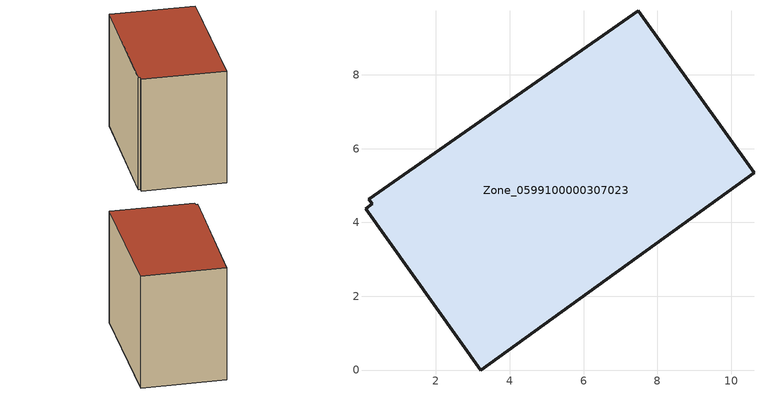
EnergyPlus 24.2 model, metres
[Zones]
Zone_0599100000307023
 floor ground (C_G): 0.09,4.38 0.27,4.5 0.18,4.63 7.48,9.73 10.62,5.34 3.21,0 z0
 wall outside (C_F): 10.62,5.34 7.48,9.73 0.18,4.63 0.27,4.5 0.09,4.38 3.21,0 10.62,5.34 z0:7.71
 roof outside (C_R): 0.27,4.5 0.09,4.38 3.21,0 10.62,5.34 7.48,9.73 0.18,4.63 z7.71
[BUILDING]
Pand.0599100000307023: North Axis=0; Terrain=City; Loads Convergence Tolerance Value=0.04; Temperature Convergence Tolerance Value=0.4; Solar Distribution=FullExterior; Maximum Number of Warmup Days=25; Minimum Number of Warmup Days=1
[Site:Location]
Rotterdam.The.Hague.AP_ZH_NLD Design_Conditions: Latitude=51.96; Longitude=4.45; Time Zone=1; Elevation=-4.5
[SITE:GROUNDTEMPERATURE:BUILDINGSURFACE]
18, 18, 18, 18, 18, 18, 18, 18, 18, 18, 18, 18
[MATERIAL] Thermal Absorptance=0.9; Solar Absorptance=0.7; Visible Absorptance=0.7
Name | Roughness | Thickness | Conductivity | Density | Specific Heat
G.TI.1975-1991 | MediumSmooth | 0.15 | 0.288461 | 540 | 1210
F.TI.1975-1991 | Rough | 0.3 | 0.230769 | 1920 | 840
R.TI.1975-1991 | MediumRough | 0.2 | 0.153846 | 1500 | 1000
[CONSTRUCTION]
C_G: G.TI.1975-1991
C_F: F.TI.1975-1991
C_R: R.TI.1975-1991
[ZONE]
Zone_0599100000307023: Type=1; Multiplier=1; Ceiling Height=Autocalculate; Volume=Autocalculate; Floor Area=autocalculate; Part of Total Floor Area=Yes
[ZONEINFILTRATION:DESIGNFLOWRATE]
Infil_Zone_0599100000307023: Zone or ZoneList or Space or SpaceList=Zone_0599100000307023; Schedule=AlwaysOn; Design Flow Rate Calculation Method=Flow/Area; Flow Rate per Floor Area=0.003; Constant Term Coefficient=1; Temperature Term Coefficient=0; Velocity Term Coefficient=0; Velocity Squared Term Coefficient=0
[HVACTEMPLATE:ZONE:IDEALLOADSAIRSYSTEM]
Zone_0599100000307023: Maximum Heating Supply Air Temperature=50; Minimum Cooling Supply Air Temperature=13; Maximum Heating Supply Air Humidity Ratio=0.0156; Minimum Cooling Supply Air Humidity Ratio=0.0077; Heating Limit=NoLimit; Cooling Limit=NoLimit; Dehumidification Control Type=ConstantSensibleHeatRatio; Cooling Sensible Heat Ratio=0.7; Dehumidification Setpoint=60; Humidification Control Type=None; Humidification Setpoint=30; Outdoor Air Method=None; Outdoor Air Flow Rate per Person=0.00944; Outdoor Air Flow Rate per Zone Floor Area=0; Outdoor Air Flow Rate per Zone=0; Demand Controlled Ventilation Type=None; Outdoor Air Economizer Type=NoEconomizer; Heat Recovery Type=None; Sensible Heat Recovery Effectiveness=0.7; Latent Heat Recovery Effectiveness=0.65
[ZONECONTROL:THERMOSTAT]
ThermostatControl_Zone_0599100000307023: Zone or ZoneList=Zone_0599100000307023; Control Type Schedule=DualSetpointControlType; Control 1=Thermostat_Zone_0599100000307023; Temperature Difference Between Cutout And Setpoint=0
[THERMOSTATSETPOINT:DUALSETPOINT]
Thermostat_Zone_0599100000307023: Heating Setpoint Temperature Schedule=HeatingSetpoint_Zone_0599100000307023; Cooling Setpoint Temperature Schedule=CoolingSetpoint_Zone_0599100000307023
[SCHEDULE:COMPACT]
HeatingSetpoint_Zone_0599100000307023: Through: 12/31, For: AllDays, Until: 24:00, 21
CoolingSetpoint_Zone_0599100000307023: Through: 12/31, For: AllDays, Until: 24:00, 24
DualSetpointControlType: Through: 12/31, For: AllDays, Until: 24:00, 4
AlwaysOn: Through: 12/31, For: AllDays, Until: 24:00, 1
